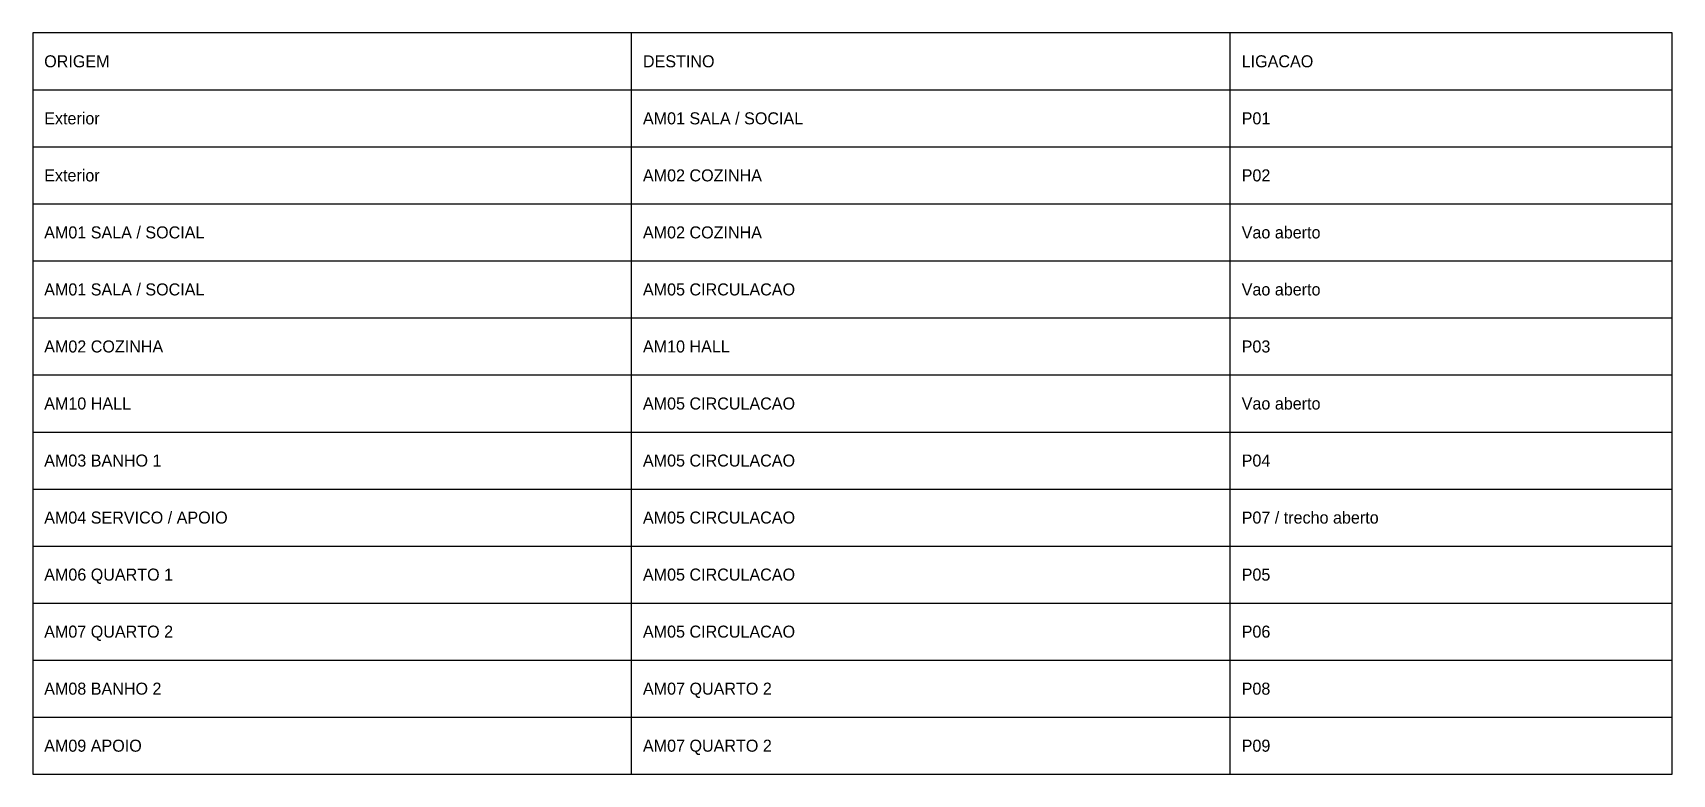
# Model space of a CAD drawing. Header units: millimetres. Extents: x 0 to 1150, y 0 to 520.
import ezdxf
from ezdxf.enums import TextEntityAlignment as Align

# ---------------------------------------------------------------- set-up
doc = ezdxf.new("R2010")
doc.units = ezdxf.units.MM
for name, color, linetype in [('COTAS', 8, 'Continuous'), ('DESENHO', 7, 'Continuous'), ('TEXTO', 8, 'Continuous')]:
    doc.layers.add(name, color=color, linetype=linetype)

msp = doc.modelspace()

# ---------------------------------------------------------------- linework, layer by layer
at = {"layer": 'COTAS'}
for p, q in [((420, 0), (420, 520)), ((840, 0), (840, 520)), ((0, 480), (1150, 480)), ((0, 440), (1150, 440)), ((0, 400), (1150, 400)), ((0, 360), (1150, 360)), ((0, 320), (1150, 320)), ((0, 280), (1150, 280)), ((0, 240), (1150, 240)), ((0, 200), (1150, 200)), ((0, 160), (1150, 160)), ((0, 120), (1150, 120)), ((0, 80), (1150, 80)), ((0, 40), (1150, 40))]:
    msp.add_line(p, q, dxfattribs=at)
at = {"layer": 'DESENHO'}
msp.add_lwpolyline([(0, 0), (1150, 0), (1150, 520), (0, 520)], close=True, dxfattribs=at)

# ---------------------------------------------------------------- texts
at = {"layer": 'TEXTO'}
for s, height, p in [('ORIGEM', 8.45, (8, 500)), ('DESTINO', 8.45, (428, 500)), ('LIGACAO', 8.45, (848, 500)), ('Exterior ', 8.45, (8, 460)), ('AM01 SALA / SOCIAL', 8.448, (428, 460)), ('P01', 8.45, (848, 460)), ('Exterior ', 8.45, (8, 420)), ('AM02 COZINHA', 8.448, (428, 420)), ('P02', 8.45, (848, 420)), ('AM01 SALA / SOCIAL', 8.448, (8, 380)), ('AM02 COZINHA', 8.448, (428, 380)), ('Vao aberto', 8.45, (848, 380)), ('AM01 SALA / SOCIAL', 8.448, (8, 340)), ('AM05 CIRCULACAO', 8.448, (428, 340)), ('Vao aberto', 8.45, (848, 340)), ('AM02 COZINHA', 8.448, (8, 300)), ('AM10 HALL', 8.45, (428, 300)), ('P03', 8.45, (848, 300)), ('Vao aberto', 8.45, (848, 260)), ('AM10 HALL', 8.45, (8, 260)), ('AM05 CIRCULACAO', 8.448, (428, 260)), ('AM03 BANHO 1', 8.448, (8, 220)), ('AM05 CIRCULACAO', 8.448, (428, 220)), ('P04', 8.45, (848, 220)), ('AM04 SERVICO / APOIO', 8.448, (8, 180)), ('AM05 CIRCULACAO', 8.448, (428, 180)), ('P07 / trecho aberto', 8.448, (848, 180)), ('AM06 QUARTO 1', 8.448, (8, 140)), ('AM05 CIRCULACAO', 8.448, (428, 140)), ('P05', 8.45, (848, 140)), ('AM07 QUARTO 2', 8.448, (8, 100)), ('AM05 CIRCULACAO', 8.448, (428, 100)), ('P06', 8.45, (848, 100)), ('AM08 BANHO 2', 8.448, (8, 60)), ('AM07 QUARTO 2', 8.448, (428, 60)), ('P08', 8.45, (848, 60)), ('AM09 APOIO', 8.45, (8, 20)), ('AM07 QUARTO 2', 8.448, (428, 20)), ('P09', 8.45, (848, 20))]:
    msp.add_text(s, height=height, dxfattribs=at).set_placement(p, align=Align.MIDDLE_LEFT)

doc.saveas('drawing.dxf')
